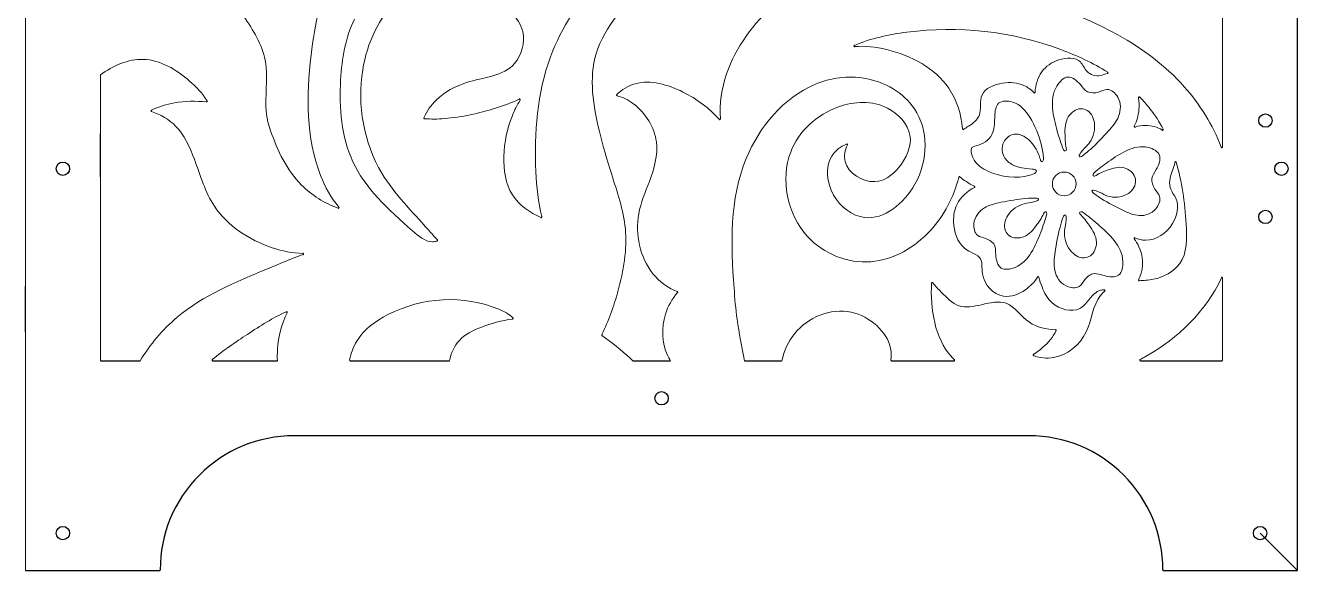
# Model space of a CAD drawing. Header units: millimetres. Extents: x -1155 to 475, y -31 to 1475.
# Drawn here: x -1154.7 to -679.7, y -30.8 to 172.7 of the extents above; entities that cross this region are included whole.
import ezdxf

# ---------------------------------------------------------------- set-up
doc = ezdxf.new("R2010")
doc.units = ezdxf.units.MM
doc.layers.add('Layer3', color=4, linetype='Continuous')

msp = doc.modelspace()

# ---------------------------------------------------------------- linework, layer by layer
for p, q in [((-679.72, -30.77), (-679.72, 1444.23)), ((-1126.76, 116.18), (-1126.76, 132.29)), ((-1154.75, 58.37), (-1154.75, 75.33)), ((-1126.76, 47.53), (-1111.94, 47.53)), ((-1084.8, 47.53), (-1060.68, 47.53)), ((-1033.44, 47.53), (-996.39, 47.53)), ((-927.9, 47.53), (-913.84, 47.53)), ((-886.2, 47.53), (-872.25, 47.53)), ((-831.31, 47.53), (-808.02, 47.53)), ((-738.4, 47.53), (-707.95, 47.53)), ((-780.03, 19.55), (-1054.43, 19.55)), ((-1154.75, -30.77), (-1104.68, -30.77)), ((-729.78, -30.77), (-679.72, -30.77))]:
    msp.add_line(p, q)
for centre, radius, start, end in [((-845.11, 165.06), 0.25, 112.8284, 275.2205), ((-750.75, 155.08), 0.25, 287.4706, 58.2166), ((-778, 147.81), 0.25, 223.1124, 356.293), ((-1087.14, 144.4), 0.25, 263.6536, 30.9717), ((-970.22, 144.91), 0.25, 326.4859, 114.2576), ((-933.79, 146.7), 0.25, 135.6279, 257.4097), ((-738.83, 145.75), 0.25, 44.8021, 189.3068), ((-1107.61, 140.83), 0.25, 115.4356, 251.4898), ((-1005.72, 138.16), 0.25, 156.0637, 264.9362), ((-895.51, 137.84), 0.25, 221.3026, 3.5397), ((-804.53, 134.2), 0.25, 185.9032, 302.6021), ((-740.47, 135.03), 0.25, 151.9761, 289.3193), ((-730.11, 133.87), 0.25, 237.6087, 27.8793), ((-848.05, 128.22), 0.25, 334.3988, 112.408), ((-707.95, 127.38), 0.25, 201.3262, 0), ((-725.26, 121.65), 0.25, 16.0887, 170.1037), ((-806.01, 115.95), 0.25, 50.7298, 165.6541), ((-800.51, 112.48), 0.25, 299.3641, 64.893), ((-1037.89, 104.72), 0.25, 249.7968, 40.779), ((-962.14, 101.28), 0.25, 247.3692, 14.6717), ((-1001.1, 92.49), 0.25, 291.074, 42.7459), ((-740.54, 93.19), 0.25, 65.3311, 218.9432), ((-1051.14, 87.38), 0.25, 288.8529, 89.6151), ((-816.12, 76.45), 0.25, 38.8664, 176.4548), ((-776.58, 78.66), 0.25, 13.1948, 148.1412), ((-738.91, 77.67), 0.25, 150.275, 272.8368), ((-707.95, 78.38), 0.25, 360, 155.5265), ((-911.41, 73.14), 0.25, 317.443, 69.582), ((-751.89, 73.72), 0.25, 310.4074, 85.3848), ((-1057.22, 65.59), 0.25, 332.805, 113.5493), ((-972.87, 63.38), 0.25, 277.4684, 45.7723), ((-939.33, 57.23), 0.25, 152.7625, 234.3278), ((-770.09, 58.85), 0.25, 334.2913, 85.2303), ((-1084.8, 47.78), 0.25, 130.2566, 270), ((-1033.44, 47.78), 0.25, 169.5973, 270), ((-831.31, 47.78), 0.25, 172.4601, 270), ((-808.02, 47.78), 0.25, 270, 46.9545), ((-778.2, 49.72), 0.25, 123.284, 248.2566), ((-738.4, 47.78), 0.25, 117.3592, 270), ((-707.95, 47.78), 0.25, 270, 0), ((-1054.43, -30.45), 50, 90, 180.0739), ((-780.03, -30.45), 50, 359.9261, 90), ((-1104.68, -30.52), 0.25, 270, 0.0739), ((-729.78, -30.52), 0.25, 179.9261, 270)]:
    msp.add_arc(centre, radius, start, end)
at = {"lineweight": 9}
for points in [[(-1154.75, -30.77), (-1154.75, 128.47), (-1154.75, 435.66), (-1154.75, 757.74)], [(-707.7, 252.09), (-707.7, 242.76), (-707.7, 140.41), (-707.7, 127.38)], [(-1048.06, 161.66), (-1046.72, 173.22), (-1044.48, 184.61), (-1039.26, 194.61)], [(-939.66, 190.64), (-947.95, 182.12), (-954.59, 171.99), (-958.67, 160.97)], [(-1015.61, 182.76), (-1022.76, 175.63), (-1027.17, 166.14), (-1028.82, 156.13)], [(-875.08, 180.79), (-882.87, 173.26), (-889.52, 164.7), (-892.91, 154.68)], [(-746.83, 169.2), (-761.89, 177.63), (-778.71, 183.04), (-795.81, 184.34)], [(-1073.17, 176.13), (-1069.75, 170.99), (-1066.35, 165.6), (-1065.23, 159.74)], [(-969.07, 170.42), (-969.69, 173.13), (-971.31, 175.54), (-973.35, 177.33)], [(-941.66, 162.18), (-940.13, 167.28), (-937.22, 172.02), (-933.93, 176.39)], [(-1037.04, 152.46), (-1036.58, 160.36), (-1035.25, 168.02), (-1031.93, 175.04)], [(-825.56, 170.2), (-806.31, 172.69), (-786.74, 170.66), (-768.13, 163.72)], [(-972.1, 158.51), (-969.45, 161.53), (-968.12, 166.32), (-969.07, 170.42)], [(-845.21, 165.29), (-839, 167.91), (-832.3, 169.33), (-825.56, 170.2)], [(-722, 149.83), (-728.99, 157.7), (-737.58, 164.02), (-746.83, 169.2)], [(-1044.53, 116.71), (-1050.05, 130.8), (-1049.84, 146.38), (-1048.06, 161.66)], [(-940.41, 133.13), (-942.73, 142.7), (-944.42, 153.02), (-941.66, 162.18)], [(-833.22, 163.72), (-837.18, 164.69), (-841.16, 165.17), (-845.09, 164.81)], [(-809.95, 149.29), (-815.04, 156.72), (-824.09, 161.5), (-833.22, 163.72)], [(-768.13, 163.72), (-762.05, 161.46), (-756.08, 158.67), (-750.62, 155.29)], [(-1126.76, 154.27), (-1122.12, 157.67), (-1116.33, 160.22), (-1110.74, 160.05)], [(-1110.74, 160.05), (-1104.44, 159.86), (-1098.39, 156.23), (-1093.43, 151.94)], [(-1065.23, 159.74), (-1063.8, 152.31), (-1066.02, 144.12), (-1064.2, 136.69)], [(-990.07, 151.37), (-983.66, 153.38), (-976.26, 153.76), (-972.1, 158.51)], [(-958.67, 160.97), (-963.68, 147.44), (-964.85, 132.58), (-964.14, 118.04)], [(-768.85, 159.82), (-771.58, 158.98), (-773.76, 157.46), (-775.25, 155.36)], [(-760.82, 159.08), (-762.62, 160.88), (-766.03, 160.7), (-768.85, 159.82)], [(-758.29, 155.51), (-759.34, 156.56), (-759.84, 158.11), (-760.82, 159.08)], [(-1126.76, 47.53), (-1126.76, 90.94), (-1126.76, 154.27), (-1126.76, 154.27)], [(-1032.56, 122.02), (-1036.7, 131.07), (-1037.64, 141.97), (-1037.04, 152.46)], [(-1028.82, 156.13), (-1030.99, 142.94), (-1028.36, 128.84), (-1021.67, 117.59)], [(-909.26, 147.86), (-914.85, 150.64), (-921.22, 152.56), (-927.04, 150.94)], [(-892.91, 154.68), (-894.73, 149.31), (-895.61, 143.51), (-895.26, 137.86)], [(-859.95, 150.69), (-854.08, 153.15), (-847.55, 154.1), (-841.18, 152.96)], [(-841.18, 152.96), (-833.9, 151.66), (-826.84, 147.62), (-822.81, 141.62)], [(-775.25, 155.36), (-776.77, 153.22), (-777.57, 150.46), (-777.75, 147.79)], [(-769.62, 150.07), (-768.61, 151.75), (-767.06, 153.35), (-765.44, 153.46)], [(-765.44, 153.46), (-763.81, 153.56), (-762.1, 152.13), (-760.8, 150.62)], [(-753.38, 154.02), (-755.11, 153.75), (-757.07, 154.28), (-758.29, 155.51)], [(-750.68, 154.84), (-751.56, 154.56), (-752.44, 154.17), (-753.38, 154.02)], [(-1093.43, 151.94), (-1090.87, 149.73), (-1088.61, 147.34), (-1086.92, 144.53)], [(-1001.32, 144.87), (-998.24, 147.92), (-994.37, 150.02), (-990.07, 151.37)], [(-927.04, 150.94), (-929.62, 150.21), (-932.09, 148.79), (-933.97, 146.88)], [(-895.7, 137.68), (-899.42, 141.91), (-904, 145.26), (-909.26, 147.86)], [(-885.61, 123.01), (-880.72, 134.87), (-871.66, 145.78), (-859.95, 150.69)], [(-804.78, 134.17), (-805.35, 139.69), (-806.97, 144.94), (-809.95, 149.29)], [(-789.84, 151.17), (-793.01, 150.66), (-796.43, 149.3), (-797.54, 146.76)], [(-781.88, 150.27), (-784.31, 151.38), (-786.97, 151.62), (-789.84, 151.17)], [(-778.18, 147.64), (-779.22, 148.75), (-780.51, 149.65), (-781.88, 150.27)], [(-771.19, 141.81), (-771.41, 144.6), (-771.19, 147.44), (-769.62, 150.07)], [(-760.8, 150.62), (-759.89, 149.57), (-759.18, 148.48), (-758.12, 147.95)], [(-758.12, 147.95), (-756.98, 147.37), (-755.42, 147.43), (-754.03, 147.87)], [(-754.03, 147.87), (-752.89, 148.22), (-751.85, 148.83), (-750.8, 148.81)], [(-750.8, 148.81), (-749.29, 148.79), (-747.75, 147.49), (-746.87, 145.98)], [(-708.19, 127.29), (-711.43, 135.58), (-716.16, 143.25), (-722, 149.83)], [(-1099.11, 143.83), (-1102.09, 143.28), (-1105, 142.35), (-1107.72, 141.06)], [(-1087.16, 144.15), (-1091.12, 144.59), (-1095.17, 144.54), (-1099.11, 143.83)], [(-1005.95, 138.26), (-1004.86, 140.72), (-1003.24, 142.98), (-1001.32, 144.87)], [(-970.33, 145.14), (-973.21, 143.84), (-976.21, 142.79), (-979.24, 141.84)], [(-972.92, 139.09), (-972.12, 141.07), (-971.19, 143), (-970.01, 144.78)], [(-933.84, 146.46), (-931.63, 145.96), (-929.56, 144.88), (-927.69, 143.47)], [(-927.69, 143.47), (-923.15, 140.04), (-919.83, 134.69), (-919.13, 129.21)], [(-832.88, 141.83), (-838.57, 144.77), (-845.21, 144.46), (-851.18, 142.31)], [(-797.54, 146.76), (-798.51, 144.52), (-797.68, 141.36), (-798.66, 139.03)], [(-792.77, 138.9), (-792.68, 140.71), (-792.47, 142.68), (-791.33, 143.67)], [(-791.33, 143.67), (-790.14, 144.71), (-787.93, 144.67), (-786.12, 144.11)], [(-786.12, 144.11), (-783.16, 143.21), (-781.28, 140.9), (-779.73, 138.45)], [(-746.87, 145.98), (-745.56, 143.75), (-745.68, 141.07), (-746.55, 138.82)], [(-738.96, 141.23), (-738.81, 142.72), (-738.84, 144.24), (-739.08, 145.71)], [(-738.65, 145.92), (-737.3, 144.56), (-736.02, 143.13), (-734.84, 141.64)], [(-1107.69, 140.6), (-1104.36, 139.48), (-1101.15, 137.63), (-1098.68, 135.17)], [(-998.29, 137.95), (-1000.77, 137.75), (-1003.27, 137.69), (-1005.74, 137.91)], [(-979.24, 141.84), (-985.45, 139.91), (-991.82, 138.46), (-998.29, 137.95)], [(-976.1, 123.8), (-975.96, 129.14), (-974.86, 134.25), (-972.92, 139.09)], [(-851.18, 142.31), (-859.19, 139.43), (-866.02, 133.26), (-869, 125.46)], [(-824.45, 131.72), (-825.19, 135.92), (-828.79, 139.72), (-832.88, 141.83)], [(-822.81, 141.62), (-817.55, 133.8), (-817.45, 122.63), (-822.58, 113.49)], [(-798.66, 139.03), (-799.36, 137.37), (-800.97, 136.13), (-802.59, 135.1)], [(-793.49, 132.87), (-792.8, 134.7), (-792.88, 136.69), (-792.77, 138.9)], [(-779.73, 138.45), (-777.67, 135.17), (-776.22, 131.64), (-775.33, 127.93)], [(-769.46, 133.31), (-770.25, 136.1), (-770.96, 138.93), (-771.19, 141.81)], [(-765.32, 138.61), (-766.57, 136.61), (-766.61, 134.2), (-766.56, 131.87)], [(-760.64, 141.61), (-762.51, 141.58), (-764.31, 140.23), (-765.32, 138.61)], [(-758.28, 140.97), (-758.99, 141.39), (-759.82, 141.63), (-760.64, 141.61)], [(-755.5, 135.69), (-755.64, 137.84), (-756.57, 139.94), (-758.28, 140.97)], [(-746.55, 138.82), (-747.38, 136.68), (-748.88, 134.93), (-750.41, 133.23)], [(-740.69, 135.15), (-739.71, 137), (-739.16, 139.08), (-738.96, 141.23)], [(-734.84, 141.64), (-732.96, 139.24), (-731.32, 136.69), (-729.89, 133.99)], [(-1098.68, 135.17), (-1095.34, 131.82), (-1093.35, 127.32), (-1091.66, 122.76)], [(-1064.2, 136.69), (-1063.93, 135.57), (-1063.57, 134.46), (-1063.18, 133.36)], [(-1063.18, 133.36), (-1060.6, 125.98), (-1057.15, 118.64), (-1051.65, 113.13)], [(-935.96, 117.43), (-937.61, 122.62), (-939.11, 127.76), (-940.41, 133.13)], [(-802.59, 135.1), (-803.2, 134.71), (-803.81, 134.36), (-804.39, 133.99)], [(-767.13, 126.26), (-768.04, 128.56), (-768.78, 130.92), (-769.46, 133.31)], [(-757.81, 128.44), (-756.41, 130.16), (-755.31, 132.96), (-755.5, 135.69)], [(-750.41, 133.23), (-752.55, 130.84), (-754.73, 128.56), (-757.1, 126.46)], [(-736.52, 135.39), (-737.85, 135.4), (-739.17, 135.22), (-740.39, 134.79)], [(-730.24, 133.66), (-732.06, 134.81), (-734.32, 135.36), (-736.52, 135.39)], [(-919.13, 129.21), (-918.51, 124.28), (-920, 119.25), (-921.77, 114.5)], [(-853.65, 123.93), (-852.39, 125.94), (-850.35, 127.54), (-848.14, 128.45)], [(-828.7, 119.62), (-825.74, 123.15), (-823.74, 127.63), (-824.45, 131.72)], [(-798.89, 128.02), (-796.27, 128.75), (-794.32, 130.69), (-793.49, 132.87)], [(-789.44, 129.09), (-790.33, 127.23), (-790.1, 124.92), (-788.99, 123.21)], [(-785.55, 132.14), (-787.16, 131.88), (-788.7, 130.65), (-789.44, 129.09)], [(-780.07, 129.99), (-781.6, 131.36), (-783.63, 132.44), (-785.55, 132.14)], [(-776.23, 124.12), (-777.1, 126.3), (-778.24, 128.36), (-780.07, 129.99)], [(-766.56, 131.87), (-766.52, 129.98), (-766.42, 128.14), (-765.96, 126.34)], [(-760.6, 125.31), (-759.46, 126.87), (-758.59, 127.49), (-757.81, 128.44)], [(-972.92, 109.46), (-975.54, 113.57), (-976.24, 118.79), (-976.1, 123.8)], [(-869, 125.46), (-872.92, 115.22), (-870.25, 102.19), (-862.67, 93.92)], [(-852.97, 109.41), (-855.58, 114), (-856.24, 119.81), (-853.65, 123.93)], [(-847.82, 128.12), (-848.74, 126.21), (-849.17, 123.93), (-848.66, 121.88)], [(-800.96, 123.43), (-801.57, 124.74), (-802, 126.36), (-801.31, 127.12)], [(-801.31, 127.12), (-800.84, 127.65), (-799.82, 127.76), (-798.89, 128.02)], [(-775.66, 122.25), (-775.77, 122.9), (-775.99, 123.51), (-776.23, 124.12)], [(-775.33, 127.93), (-774.93, 126.27), (-774.64, 124.59), (-774.61, 122.89)], [(-766.35, 125.87), (-766.6, 125.78), (-766.93, 126.05), (-767.13, 126.26)], [(-765.96, 126.34), (-766.03, 126.15), (-766.17, 125.92), (-766.35, 125.87)], [(-761.2, 123.72), (-761.57, 123.89), (-761.06, 124.68), (-760.6, 125.31)], [(-760.41, 123.78), (-760.66, 123.69), (-761.03, 123.64), (-761.2, 123.72)], [(-757.1, 126.46), (-758.16, 125.52), (-759.26, 124.61), (-760.41, 123.78)], [(-750.33, 121.87), (-748.08, 123.48), (-745.77, 125.02), (-743.28, 126.13)], [(-743.28, 126.13), (-740.87, 127.2), (-738.29, 127.85), (-735.5, 127.17)], [(-735.5, 127.17), (-733.72, 126.73), (-731.85, 125.74), (-731.3, 124.24)], [(-731.3, 124.24), (-730.74, 122.71), (-731.52, 120.65), (-732.48, 118.95)], [(-1091.66, 122.76), (-1089.39, 116.65), (-1087.64, 110.42), (-1084.17, 105.2)], [(-1010.18, 96.05), (-1019.38, 104.15), (-1027.95, 111.94), (-1032.56, 122.02)], [(-890.14, 74.72), (-891.31, 90.94), (-891.9, 107.77), (-885.61, 123.01)], [(-848.66, 121.88), (-847.57, 117.51), (-842.11, 114.19), (-837.55, 114.4)], [(-837.55, 114.4), (-834.05, 114.56), (-831.07, 116.79), (-828.7, 119.62)], [(-795.11, 118.22), (-797.5, 119.27), (-799.65, 120.66), (-800.96, 123.43)], [(-788.99, 123.21), (-788.18, 121.96), (-786.89, 121.03), (-785.66, 120.45)], [(-785.66, 120.45), (-783.69, 119.51), (-781.87, 119.45), (-778.88, 119.09)], [(-778.88, 119.09), (-778.11, 119), (-777.25, 118.89), (-777.24, 118.36)], [(-774.99, 121.86), (-775.19, 121.82), (-775.49, 122.06), (-775.66, 122.25)], [(-774.61, 122.89), (-774.62, 122.52), (-774.71, 121.92), (-774.99, 121.86)], [(-755.92, 117.49), (-754.14, 119.06), (-752.26, 120.49), (-750.33, 121.87)], [(-744.44, 119.56), (-746.57, 120.13), (-748.72, 119.44), (-750.78, 118.67)], [(-740.44, 116.03), (-741, 117.8), (-742.72, 119.09), (-744.44, 119.56)], [(-732.48, 118.95), (-733.16, 117.76), (-733.92, 116.75), (-734.09, 115.58)], [(-727.33, 115.71), (-726.92, 117.71), (-725.94, 119.52), (-725.55, 121.47)], [(-725.55, 121.47), (-725.53, 121.55), (-725.52, 121.62), (-725.51, 121.69)], [(-725.02, 121.72), (-722.93, 114.48), (-721.82, 106.67), (-721.31, 98.63)], [(-1037.7, 104.89), (-1040.67, 108.33), (-1042.86, 112.45), (-1044.53, 116.71)], [(-1021.67, 117.59), (-1017, 109.73), (-1010.35, 103.26), (-1004.28, 96.43)], [(-964.14, 118.04), (-963.87, 112.38), (-963.31, 106.77), (-961.89, 101.34)], [(-930.73, 96.83), (-931.39, 103.84), (-933.81, 110.68), (-935.96, 117.43)], [(-921.77, 114.5), (-923.27, 110.46), (-924.96, 106.62), (-925.72, 102.43)], [(-816.72, 96.28), (-811.58, 101.85), (-808.15, 108.59), (-806.26, 116.02)], [(-805.86, 116.15), (-805.09, 115.52), (-804.24, 114.96), (-803.4, 114.42)], [(-803.4, 114.42), (-802.42, 113.8), (-801.44, 113.2), (-800.41, 112.71)], [(-779.73, 116.78), (-784.78, 115.37), (-790.4, 116.14), (-795.11, 118.22)], [(-777.48, 117.77), (-778.14, 117.28), (-778.93, 117), (-779.73, 116.78)], [(-777.24, 118.36), (-777.24, 118.17), (-777.35, 117.93), (-777.48, 117.77)], [(-756.05, 116.62), (-756.19, 116.84), (-756.05, 117.23), (-755.92, 117.49)], [(-755.52, 116.4), (-755.71, 116.41), (-755.95, 116.47), (-756.05, 116.62)], [(-750.78, 118.67), (-752.45, 118.05), (-754.05, 117.39), (-755.52, 116.4)], [(-740.33, 113.59), (-740.16, 114.38), (-740.19, 115.25), (-740.44, 116.03)], [(-734.09, 115.58), (-734.28, 114.31), (-733.77, 112.85), (-732.99, 111.66)], [(-727.28, 112.19), (-727.61, 113.3), (-727.57, 114.54), (-727.33, 115.71)], [(-1051.65, 113.13), (-1047.84, 109.3), (-1043.05, 106.35), (-1037.98, 104.49)], [(-962.23, 101.05), (-966.43, 102.8), (-970.49, 105.66), (-972.92, 109.46)], [(-841.4, 101.02), (-845.96, 101.58), (-850.41, 104.9), (-852.97, 109.41)], [(-822.58, 113.49), (-826.7, 106.16), (-834.2, 100.13), (-841.4, 101.02)], [(-800.39, 112.27), (-803.02, 110.79), (-805.53, 108.68), (-806.86, 106.04)], [(-756.2, 110.33), (-756.35, 110.54), (-756.5, 110.87), (-756.48, 111.07)], [(-756.48, 111.07), (-756.43, 111.47), (-755.59, 111.23), (-754.9, 110.98)], [(-752.87, 108), (-754.01, 108.72), (-755.13, 109.49), (-756.2, 110.33)], [(-754.9, 110.98), (-753.18, 110.37), (-752.38, 109.73), (-751.32, 109.29)], [(-751.32, 109.29), (-749.39, 108.48), (-746.59, 108.3), (-744.22, 109.31)], [(-744.22, 109.31), (-742.36, 110.11), (-740.75, 111.64), (-740.33, 113.59)], [(-732.99, 111.66), (-732.35, 110.68), (-731.51, 109.88), (-731.23, 108.88)], [(-725.06, 107.92), (-725.68, 109.39), (-726.83, 110.67), (-727.28, 112.19)], [(-1084.17, 105.2), (-1079.35, 97.96), (-1071.2, 92.66), (-1062.63, 89.75)], [(-806.86, 106.04), (-807.87, 104.04), (-808.22, 101.75), (-808.14, 99.39)], [(-800.59, 98.8), (-800.32, 101.3), (-798.67, 103.33), (-796.68, 104.58)], [(-796.68, 104.58), (-794.79, 105.76), (-792.6, 106.26), (-790.42, 106.7)], [(-790.42, 106.7), (-787.37, 107.32), (-784.34, 107.84), (-781.26, 108.11)], [(-781.86, 106.14), (-783.96, 105.62), (-786.43, 104.07), (-787.88, 101.83)], [(-777.86, 106.97), (-779.66, 106.42), (-780.7, 106.44), (-781.86, 106.14)], [(-781.26, 108.11), (-779.89, 108.23), (-778.51, 108.3), (-777.13, 108.28)], [(-776.47, 107.86), (-776.28, 107.51), (-777.13, 107.2), (-777.86, 106.97)], [(-777.13, 108.28), (-776.88, 108.2), (-776.56, 108.03), (-776.47, 107.86)], [(-744.95, 103.72), (-747.68, 105.02), (-750.33, 106.39), (-752.87, 108)], [(-731.23, 108.88), (-730.81, 107.43), (-731.53, 105.57), (-732.61, 104.26)], [(-726.39, 98.76), (-724.64, 101.61), (-723.87, 105.1), (-725.06, 107.92)], [(-925.72, 102.43), (-927.09, 94.84), (-925.37, 86.13), (-920.45, 80.04)], [(-787.88, 101.83), (-789.01, 100.07), (-789.51, 97.88), (-788.76, 96.09)], [(-777.02, 98.38), (-775.95, 99.88), (-774.96, 101.38), (-774.27, 103.05)], [(-773.31, 102.44), (-773.94, 100.11), (-774.73, 97.84), (-775.59, 95.58)], [(-774.27, 103.05), (-774.11, 103.16), (-773.87, 103.26), (-773.7, 103.2)], [(-773.7, 103.2), (-773.45, 103.12), (-773.35, 102.72), (-773.31, 102.44)], [(-768.41, 97.41), (-768.04, 98.78), (-767.63, 100.14), (-767.13, 101.47)], [(-767.13, 101.47), (-766.97, 101.68), (-766.69, 101.93), (-766.5, 101.96)], [(-766.12, 100.3), (-766.22, 98.37), (-766.6, 97.37), (-766.72, 96.15)], [(-766.5, 101.96), (-766.09, 102.02), (-766.09, 101.08), (-766.12, 100.3)], [(-761.08, 102.41), (-761.13, 102.6), (-761.14, 102.87), (-761.02, 103.01)], [(-757.53, 98.12), (-758.61, 99.68), (-759.71, 101.16), (-761.08, 102.41)], [(-761.02, 103.01), (-760.86, 103.22), (-760.44, 103.18), (-760.15, 103.12)], [(-760.15, 103.12), (-758.12, 101.7), (-756.2, 100.14), (-754.32, 98.53)], [(-738.88, 101.76), (-741.01, 101.89), (-743, 102.79), (-744.95, 103.72)], [(-732.61, 104.26), (-734.22, 102.33), (-736.63, 101.62), (-738.88, 101.76)], [(-1002.79, 91.98), (-1005.61, 92.05), (-1007.91, 94.06), (-1010.18, 96.05)], [(-1004.28, 96.43), (-1003.16, 95.17), (-1002.06, 93.9), (-1000.91, 92.66)], [(-933.5, 73.45), (-931.4, 81.1), (-930, 89.07), (-930.73, 96.83)], [(-839.11, 84.5), (-830.59, 85.14), (-822.55, 89.97), (-816.72, 96.28)], [(-808.14, 99.39), (-808.01, 95.7), (-806.85, 91.85), (-804.12, 89.6)], [(-799.16, 94.3), (-800.33, 95.2), (-800.77, 97.11), (-800.59, 98.8)], [(-788.76, 96.09), (-788.46, 95.35), (-787.95, 94.68), (-787.29, 94.21)], [(-781.9, 93.84), (-779.77, 94.68), (-778.33, 96.53), (-777.02, 98.38)], [(-775.59, 95.58), (-776.59, 92.94), (-777.68, 90.32), (-779.17, 87.94)], [(-770.24, 88.07), (-769.78, 91.24), (-769.22, 94.34), (-768.41, 97.41)], [(-766.72, 96.15), (-766.94, 93.94), (-766.31, 91), (-764.64, 88.83)], [(-754.84, 91.82), (-754.91, 94.17), (-756.2, 96.21), (-757.53, 98.12)], [(-754.32, 98.53), (-752.12, 96.64), (-749.96, 94.67), (-748.18, 92.4)], [(-736.53, 92.53), (-732.52, 92.48), (-728.65, 95.09), (-726.39, 98.76)], [(-721.31, 98.63), (-720.97, 93.22), (-720.89, 87.72), (-723.74, 83.79)], [(-1001.01, 92.26), (-1001.57, 92.04), (-1002.19, 91.97), (-1002.79, 91.98)], [(-862.67, 93.92), (-856.69, 87.4), (-847.66, 83.85), (-839.11, 84.5)], [(-796.09, 93.17), (-797.19, 93.55), (-798.35, 93.68), (-799.16, 94.3)], [(-792.94, 90.73), (-793.5, 91.85), (-794.75, 92.7), (-796.09, 93.17)], [(-792.4, 87.08), (-792.5, 88.43), (-792.42, 89.69), (-792.94, 90.73)], [(-787.29, 94.21), (-785.82, 93.16), (-783.63, 93.17), (-781.9, 93.84)], [(-757.08, 86.73), (-755.54, 87.8), (-754.79, 89.91), (-754.84, 91.82)], [(-748.18, 92.4), (-746.45, 90.19), (-745.07, 87.7), (-744.93, 84.64)], [(-739.06, 90.29), (-739.52, 91.27), (-740.07, 92.21), (-740.73, 93.04)], [(-740.43, 93.42), (-739.22, 92.86), (-737.87, 92.55), (-736.53, 92.53)], [(-738.59, 78.85), (-736.92, 82.59), (-737.41, 86.74), (-739.06, 90.29)], [(-1051.06, 87.15), (-1055.55, 85.61), (-1059.92, 83.75), (-1064.32, 81.9)], [(-1062.63, 89.75), (-1058.87, 88.47), (-1055.02, 87.66), (-1051.14, 87.63)], [(-804.12, 89.6), (-803.39, 89.11), (-802.7, 88.6), (-801.9, 88.17)], [(-801.9, 88.17), (-800.69, 87.52), (-799.22, 87.05), (-798.44, 86.15)], [(-798.44, 86.15), (-797.24, 84.75), (-797.73, 82.28), (-797.39, 80.01)], [(-790.42, 82.17), (-791.76, 83.04), (-792.26, 85.15), (-792.4, 87.08)], [(-779.17, 87.94), (-780.62, 85.63), (-782.44, 83.54), (-785.2, 82.4)], [(-770.37, 81.28), (-770.86, 83.52), (-770.58, 85.81), (-770.24, 88.07)], [(-764.64, 88.83), (-763.34, 87.12), (-761.4, 85.87), (-759.4, 85.97)], [(-759.4, 85.97), (-758.59, 86), (-757.76, 86.27), (-757.08, 86.73)], [(-1064.32, 81.9), (-1076.18, 76.91), (-1088.38, 72), (-1098.13, 63.76)], [(-785.2, 82.4), (-786.96, 81.66), (-789.1, 81.32), (-790.42, 82.17)], [(-766.15, 75.48), (-768.48, 76.62), (-769.85, 78.92), (-770.37, 81.28)], [(-744.93, 84.64), (-744.84, 82.68), (-745.25, 80.49), (-746.54, 79.51)], [(-723.74, 83.79), (-725.91, 80.81), (-729.77, 78.73), (-733.58, 77.95)], [(-920.45, 80.04), (-918.04, 77.05), (-914.85, 74.69), (-911.32, 73.37)], [(-816.37, 76.47), (-816.96, 67.01), (-815.12, 55.9), (-809.06, 49.2)], [(-812.76, 73.17), (-813.87, 74.31), (-814.96, 75.4), (-815.93, 76.61)], [(-797.39, 80.01), (-796.75, 75.82), (-793.28, 72.26), (-789.52, 71.66)], [(-781.36, 74.06), (-779.49, 75.35), (-777.94, 76.93), (-776.79, 78.79)], [(-776.33, 78.71), (-776.04, 77.48), (-775.6, 76.29), (-775.12, 75.11)], [(-759.14, 77.87), (-759.89, 76.94), (-760.42, 75.86), (-761.31, 75.3)], [(-755.68, 80.06), (-756.96, 79.91), (-758.22, 79), (-759.14, 77.87)], [(-751.97, 79.31), (-753.31, 79.68), (-754.5, 80.2), (-755.68, 80.06)], [(-746.54, 79.51), (-747.84, 78.52), (-750.05, 78.77), (-751.97, 79.31)], [(-739.13, 77.79), (-738.93, 78.14), (-738.75, 78.49), (-738.59, 78.85)], [(-733.58, 77.95), (-735.36, 77.59), (-737.12, 77.5), (-738.9, 77.42)], [(-736.3, 49.2), (-724.43, 55.86), (-713.82, 66.11), (-708.18, 78.48)], [(-707.7, 78.38), (-707.7, 74.53), (-707.7, 61.81), (-707.7, 47.78)], [(-1019.39, 64.78), (-1006.64, 71.31), (-990.97, 72.28), (-977.94, 66.75)], [(-939.55, 57.34), (-936.93, 62.44), (-935.03, 67.86), (-933.5, 73.45)], [(-911.23, 72.97), (-913.31, 70.7), (-914.83, 67.93), (-915.74, 64.89)], [(-889.01, 63.02), (-889.54, 66.89), (-889.86, 70.79), (-890.14, 74.72)], [(-806.18, 68.1), (-808.67, 68.93), (-810.77, 71.14), (-812.76, 73.17)], [(-789.52, 71.66), (-786.73, 71.21), (-783.78, 72.39), (-781.36, 74.06)], [(-775.12, 75.11), (-774.23, 72.93), (-773.22, 70.78), (-771.38, 69.16)], [(-761.31, 75.3), (-762.58, 74.48), (-764.58, 74.71), (-766.15, 75.48)], [(-761.01, 67.05), (-758.87, 68.17), (-757.63, 70.76), (-755.64, 72.52)], [(-753.35, 71.86), (-756.29, 68.13), (-756.43, 62.82), (-758.62, 58.32)], [(-755.64, 72.52), (-754.94, 73.14), (-754.16, 73.65), (-753.33, 73.87)], [(-751.73, 73.53), (-752.33, 73.02), (-752.88, 72.46), (-753.35, 71.86)], [(-753.33, 73.87), (-752.86, 73.99), (-752.37, 74.01), (-751.87, 73.97)], [(-977.94, 66.75), (-976.02, 65.94), (-974.15, 64.98), (-972.69, 63.56)], [(-846.37, 65.66), (-854.21, 67.38), (-862.6, 63.76), (-867.5, 57.74)], [(-797.72, 68.47), (-800.7, 67.82), (-803.64, 67.24), (-806.18, 68.1)], [(-788.51, 69.04), (-791.16, 70.01), (-794.47, 69.19), (-797.72, 68.47)], [(-779.86, 61.89), (-783, 64.04), (-785.28, 67.86), (-788.51, 69.04)], [(-771.38, 69.16), (-768.61, 66.73), (-763.96, 65.5), (-761.01, 67.05)], [(-1098.13, 63.76), (-1103.53, 59.2), (-1108.17, 53.62), (-1111.94, 47.53)], [(-1071.84, 57.4), (-1067.04, 60.57), (-1062.43, 63.59), (-1057.32, 65.82)], [(-1056.99, 65.47), (-1059.14, 61.3), (-1060.28, 56.65), (-1060.61, 51.84)], [(-1031.01, 54.91), (-1028.36, 59.24), (-1024.07, 62.38), (-1019.39, 64.78)], [(-972.84, 63.13), (-976.88, 62.6), (-980.79, 61.48), (-984.67, 59.98)], [(-915.74, 64.89), (-917.25, 59.89), (-917.12, 54.19), (-915.01, 49.66)], [(-886.2, 47.53), (-887.19, 52.69), (-888.29, 57.83), (-889.01, 63.02)], [(-831.66, 52.08), (-832.9, 58.42), (-839.42, 64.14), (-846.37, 65.66)], [(-770.07, 59.1), (-773.46, 59.39), (-777.01, 59.95), (-779.86, 61.89)], [(-1084.96, 47.97), (-1080.89, 51.42), (-1076.28, 54.47), (-1071.84, 57.4)], [(-984.67, 59.98), (-987.65, 58.82), (-990.62, 57.44), (-992.72, 55.15)], [(-928.96, 48.5), (-932.3, 51.54), (-935.81, 54.39), (-939.47, 57.02)], [(-867.5, 57.74), (-869.92, 54.77), (-871.49, 51.21), (-872.25, 47.53)], [(-771.96, 55.5), (-771.15, 56.5), (-770.42, 57.59), (-769.86, 58.74)], [(-758.62, 58.32), (-760.95, 53.51), (-765.63, 49.63), (-770.84, 48.74)], [(-1033.69, 47.83), (-1033.22, 50.36), (-1032.32, 52.78), (-1031.01, 54.91)], [(-992.72, 55.15), (-994.61, 53.09), (-995.81, 50.3), (-996.39, 47.53)], [(-778.34, 49.93), (-775.98, 51.48), (-773.75, 53.31), (-771.96, 55.5)], [(-1060.61, 51.84), (-1060.71, 50.41), (-1060.74, 48.97), (-1060.68, 47.53)], [(-927.9, 47.53), (-928.25, 47.86), (-928.6, 48.18), (-928.96, 48.5)], [(-915.01, 49.66), (-914.67, 48.92), (-914.27, 48.22), (-913.84, 47.53)], [(-831.56, 47.82), (-831.37, 49.25), (-831.38, 50.68), (-831.66, 52.08)], [(-809.06, 49.2), (-808.67, 48.77), (-808.27, 48.36), (-807.85, 47.96)], [(-770.84, 48.74), (-773.34, 48.3), (-775.97, 48.56), (-778.29, 49.49)], [(-738.52, 48), (-737.77, 48.39), (-737.03, 48.79), (-736.3, 49.2)]]:
    msp.add_open_spline(points, degree=3, dxfattribs=at)
msp.add_open_spline([(-771.27, 113.56), (-771.27, 116), (-769.29, 117.99), (-766.84, 117.99), (-766.84, 117.99), (-764.4, 117.99), (-762.41, 116), (-762.41, 113.56), (-762.41, 113.56), (-762.41, 111.11), (-764.4, 109.13), (-766.84, 109.13), (-766.84, 109.13), (-769.29, 109.13), (-771.27, 111.11), (-771.27, 113.56)], degree=3, knots=[0, 0, 0, 0, 0.2, 0.2, 0.2, 0.2, 0.4, 0.4, 0.4, 0.4, 0.6, 0.6, 0.6, 0.6, 1, 1, 1, 1], dxfattribs=at)
at = {"layer": 'Layer3'}
msp.add_line((-693.71, -16.78), (-679.72, -30.77), dxfattribs=at)
for centre in [(-691.72, 137.23), (-1140.75, 119.23), (-685.72, 119.23), (-691.72, 101.23), (-917.23, 33.54), (-1140.75, -16.78), (-693.71, -16.78)]:
    msp.add_circle(centre, 2.5, dxfattribs=at)

doc.saveas('drawing.dxf')
